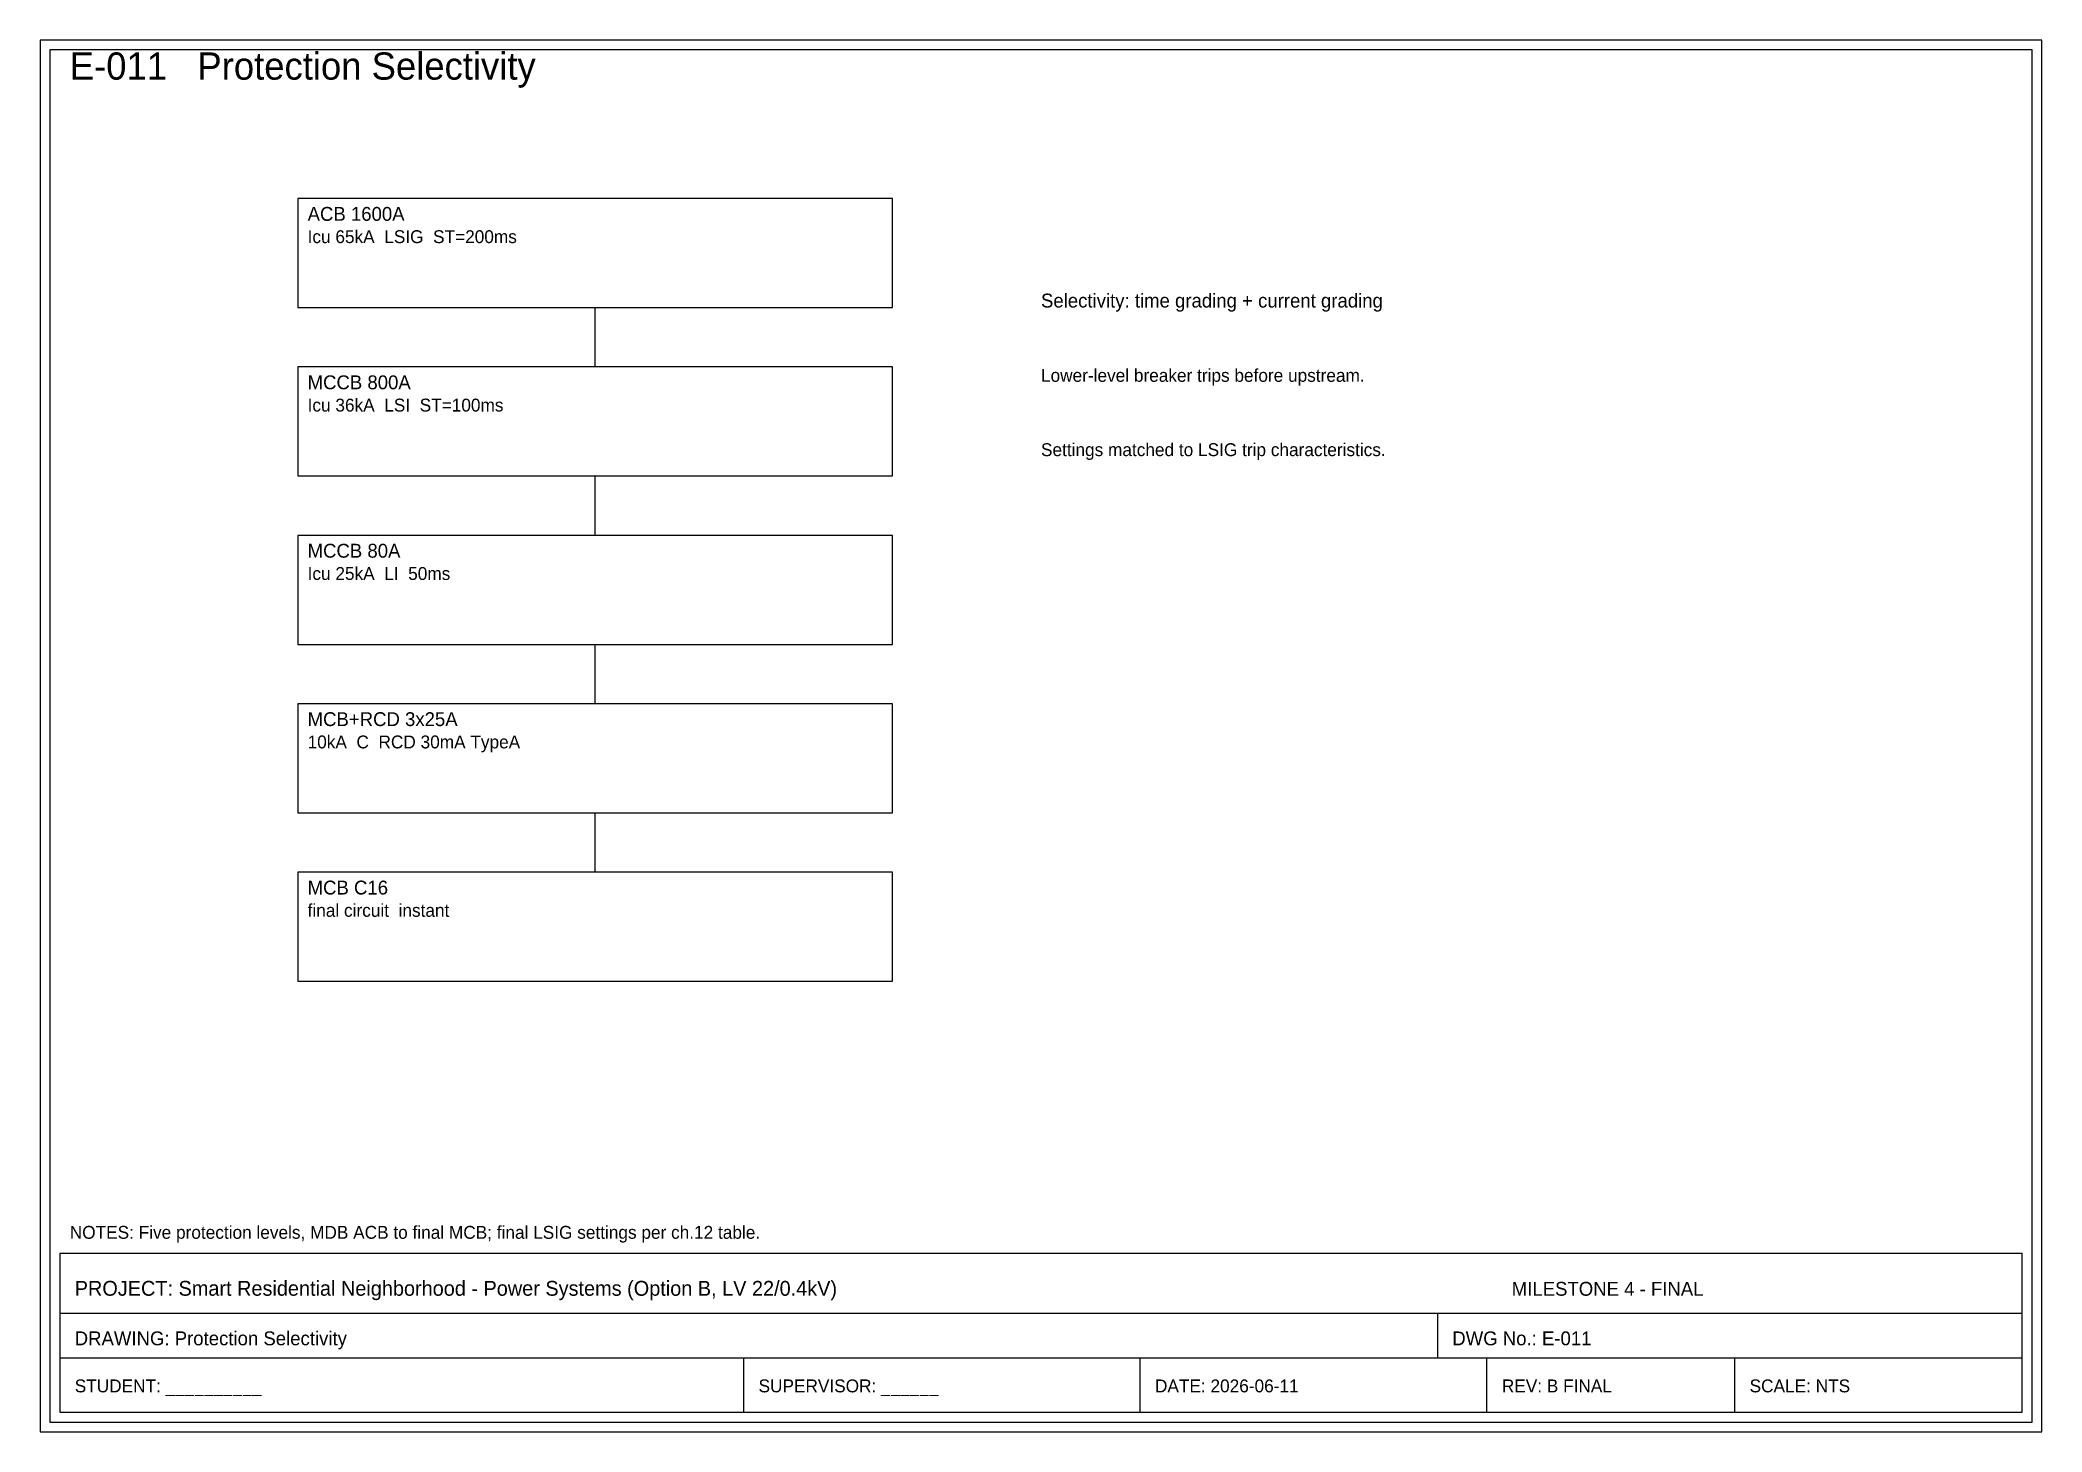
# Model space of a CAD drawing. Header units: millimetres. Extents: x 8 to 412, y 8 to 289.
import ezdxf

# ---------------------------------------------------------------- set-up
doc = ezdxf.new("R2010")
doc.units = ezdxf.units.MM
for name, color, linetype in [('E_CABLES', 3, 'CONTINUOUS'), ('E_DIMENSIONS', 8, 'CONTINUOUS'), ('E_PROTECTION', 30, 'CONTINUOUS'), ('E_TEXT', 7, 'CONTINUOUS'), ('E_TITLE_BLOCK', 7, 'CONTINUOUS')]:
    doc.layers.add(name, color=color, linetype=linetype)

msp = doc.modelspace()

# ---------------------------------------------------------------- linework, layer by layer
at = {"layer": 'E_CABLES'}
for p, q in [((120, 223), (120, 235)), ((120, 189), (120, 201)), ((120, 155), (120, 167)), ((120, 121), (120, 133))]:
    msp.add_line(p, q, dxfattribs=at)
at = {"layer": 'E_PROTECTION'}
for p, q in [((180, 257), (60, 257)), ((60, 257), (60, 235)), ((180, 235), (180, 257)), ((60, 235), (180, 235)), ((180, 223), (60, 223)), ((60, 223), (60, 201)), ((180, 201), (180, 223)), ((60, 201), (180, 201)), ((180, 189), (60, 189)), ((60, 189), (60, 167)), ((180, 167), (180, 189)), ((60, 167), (180, 167)), ((180, 155), (60, 155)), ((60, 155), (60, 133)), ((180, 133), (180, 155)), ((60, 133), (180, 133)), ((180, 121), (60, 121)), ((60, 121), (60, 99)), ((180, 99), (180, 121)), ((60, 99), (180, 99))]:
    msp.add_line(p, q, dxfattribs=at)
at = {"layer": 'E_TITLE_BLOCK'}
for p, q in [((412, 289), (8, 289)), ((8, 289), (8, 8)), ((410, 287), (10, 287)), ((10, 287), (10, 10)), ((410, 10), (410, 287)), ((412, 8), (412, 289)), ((408, 44), (12, 44)), ((12, 44), (12, 12)), ((408, 12), (408, 44)), ((12, 32), (408, 32)), ((290, 32), (290, 23)), ((12, 23), (408, 23)), ((150, 12), (150, 23)), ((230, 12), (230, 23)), ((300, 12), (300, 23)), ((350, 12), (350, 23)), ((10, 10), (410, 10)), ((12, 12), (408, 12)), ((8, 8), (412, 8))]:
    msp.add_line(p, q, dxfattribs=at)

# ---------------------------------------------------------------- texts
at = {"layer": 'E_DIMENSIONS'}
for s, p in [('Settings matched to LSIG trip characteristics.', (210, 205)), ('NOTES: Five protection levels, MDB ACB to final MCB; final LSIG settings per ch.12 table.', (14, 47))]:
    msp.add_text(s, height=2.6, dxfattribs=at).set_placement(p)
at = {"layer": 'E_TEXT'}
for s, height, p in [('ACB 1600A', 2.8, (62, 252.5)), ('Icu 65kA  LSIG  ST=200ms', 2.6, (62, 248)), ('Selectivity: time grading + current grading', 2.8, (210, 235)), ('Lower-level breaker trips before upstream.', 2.6, (210, 220)), ('MCCB 800A', 2.8, (62, 218.5)), ('Icu 36kA  LSI  ST=100ms', 2.6, (62, 214)), ('MCCB 80A', 2.8, (62, 184.5)), ('Icu 25kA  LI  50ms', 2.6, (62, 180)), ('MCB+RCD 3x25A', 2.8, (62, 150.5)), ('10kA  C  RCD 30mA TypeA', 2.6, (62, 146)), ('MCB C16', 2.8, (62, 116.5)), ('final circuit  instant', 2.6, (62, 112))]:
    msp.add_text(s, height=height, dxfattribs=at).set_placement(p)
at = {"layer": 'E_TITLE_BLOCK'}
for s, height, p in [('E-011   Protection Selectivity', 5.5, (14, 281)), ('PROJECT: Smart Residential Neighborhood - Power Systems (Option B, LV 22/0.4kV)', 3, (15, 35.5)), ('MILESTONE 4 - FINAL', 2.8, (305, 35.5)), ('DRAWING: Protection Selectivity', 2.8, (15, 25.5)), ('DWG No.: E-011', 2.8, (293, 25.5)), ('STUDENT: __________', 2.6, (15, 16)), ('SUPERVISOR: ______', 2.6, (153, 16)), ('DATE: 2026-06-11', 2.6, (233, 16)), ('REV: B FINAL', 2.6, (303, 16)), ('SCALE: NTS', 2.6, (353, 16))]:
    msp.add_text(s, height=height, dxfattribs=at).set_placement(p)

doc.saveas('drawing.dxf')
